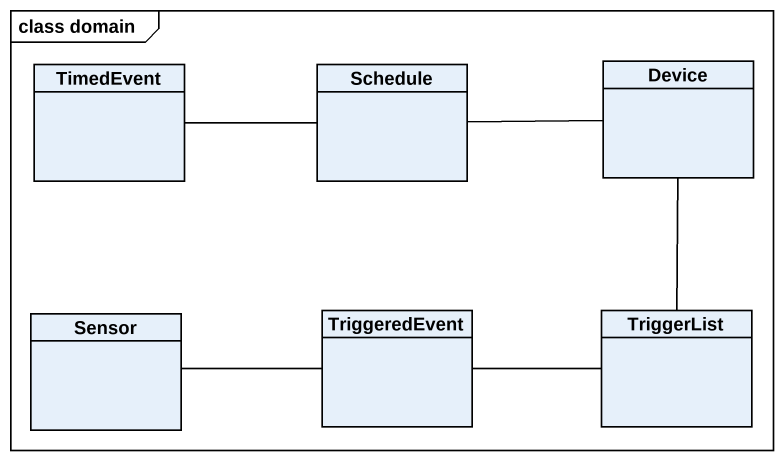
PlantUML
@startuml
mainframe class domain
hide circle
hide empty members
class TimedEvent
class Schedule
class Device
class Sensor
class TriggeredEvent
class TriggerList
TimedEvent -right- Schedule
Device -left- Schedule
Sensor -right- TriggeredEvent
TriggeredEvent -right- TriggerList
TriggerList -up- Device
@enduml
